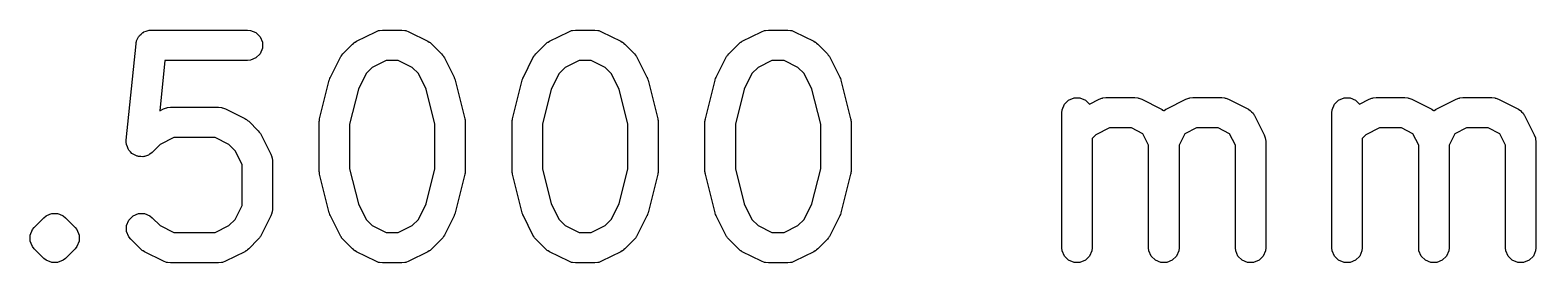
# Model space of a CAD drawing. Header units: inches. Extents: x -1 to 5.83, y -0.16 to 3.73.
# Drawn here: x 5.4576 to 5.7502, y 3.4762 to 3.5215 of the extents above; entities that cross this region are included whole.
import ezdxf

# ---------------------------------------------------------------- set-up
doc = ezdxf.new("R2010")
doc.units = ezdxf.units.IN
doc.header["$MEASUREMENT"] = 0
doc.layers.add('BLACK', color=250, linetype='CONTINUOUS')

msp = doc.modelspace()

# ---------------------------------------------------------------- linework, layer by layer
at = {"layer": 'BLACK', "linetype": 'CONTINUOUS'}
for p, q in [((5.47944, 3.52101), (5.47957, 3.52106)), ((5.47957, 3.52106), (5.47969, 3.52116)), ((5.47969, 3.52116), (5.4801, 3.52128)), ((5.4801, 3.52128), (5.4805, 3.52145)), ((5.4805, 3.52145), (5.48072, 3.52147)), ((5.48072, 3.52147), (5.48079, 3.52149)), ((5.48079, 3.52149), (5.48086, 3.52148)), ((5.48086, 3.52148), (5.48108, 3.5215)), ((5.48108, 3.5215), (5.49982, 3.5215)), ((5.49982, 3.5215), (5.5004, 3.52145)), ((5.5004, 3.52145), (5.50146, 3.52101)), ((5.521, 3.51932), (5.52475, 3.52119)), ((5.52475, 3.52119), (5.52529, 3.5214)), ((5.52529, 3.5214), (5.5254, 3.52141)), ((5.5254, 3.52141), (5.52549, 3.52145)), ((5.52549, 3.52145), (5.52607, 3.5215)), ((5.52607, 3.5215), (5.52982, 3.5215)), ((5.52982, 3.5215), (5.5304, 3.52145)), ((5.5304, 3.52145), (5.53049, 3.52141)), ((5.53049, 3.52141), (5.5306, 3.5214)), ((5.5306, 3.5214), (5.53114, 3.52119)), ((5.53114, 3.52119), (5.53489, 3.51932)), ((5.5585, 3.51932), (5.56225, 3.52119)), ((5.56225, 3.52119), (5.56279, 3.5214)), ((5.56279, 3.5214), (5.56289, 3.52141)), ((5.56289, 3.52141), (5.56299, 3.52145)), ((5.56299, 3.52145), (5.56357, 3.5215)), ((5.56357, 3.5215), (5.56732, 3.5215)), ((5.56732, 3.5215), (5.56789, 3.52145)), ((5.56789, 3.52145), (5.56799, 3.52141)), ((5.56799, 3.52141), (5.5681, 3.5214)), ((5.5681, 3.5214), (5.56864, 3.52119)), ((5.56864, 3.52119), (5.57239, 3.51932)), ((5.59599, 3.51932), (5.59974, 3.52119)), ((5.59974, 3.52119), (5.60028, 3.5214)), ((5.60028, 3.5214), (5.60039, 3.52141)), ((5.60039, 3.52141), (5.60049, 3.52145)), ((5.60049, 3.52145), (5.60106, 3.5215)), ((5.60106, 3.5215), (5.60481, 3.5215)), ((5.60481, 3.5215), (5.60539, 3.52145)), ((5.60539, 3.52145), (5.60548, 3.52141)), ((5.60548, 3.52141), (5.60559, 3.5214)), ((5.60559, 3.5214), (5.60613, 3.52119)), ((5.60613, 3.52119), (5.60988, 3.51932)), ((5.47626, 3.5001), (5.47814, 3.51884)), ((5.47814, 3.51884), (5.47818, 3.51905)), ((5.47818, 3.51913), (5.47821, 3.51919)), ((5.47818, 3.51905), (5.47818, 3.51913)), ((5.47821, 3.51919), (5.47825, 3.51941)), ((5.47825, 3.51941), (5.47846, 3.51979)), ((5.47846, 3.51979), (5.47862, 3.52019)), ((5.47862, 3.52019), (5.47873, 3.5203)), ((5.47873, 3.5203), (5.4788, 3.52043)), ((5.4788, 3.52043), (5.47913, 3.5207)), ((5.47913, 3.5207), (5.47944, 3.52101)), ((5.50146, 3.52101), (5.50228, 3.52019)), ((5.50228, 3.52019), (5.50272, 3.51913)), ((5.50272, 3.51913), (5.50272, 3.51797)), ((5.51836, 3.51689), (5.52023, 3.51876)), ((5.52023, 3.51876), (5.52046, 3.51895)), ((5.52046, 3.51895), (5.52051, 3.51901)), ((5.52051, 3.51901), (5.5206, 3.51906)), ((5.5206, 3.51906), (5.52068, 3.51913)), ((5.52068, 3.51913), (5.52075, 3.51916)), ((5.52075, 3.51916), (5.521, 3.51932)), ((5.53489, 3.51932), (5.53514, 3.51916)), ((5.53514, 3.51916), (5.53521, 3.51913)), ((5.53521, 3.51913), (5.53529, 3.51906)), ((5.53529, 3.51906), (5.53538, 3.51901)), ((5.53538, 3.51901), (5.53543, 3.51895)), ((5.53543, 3.51895), (5.53566, 3.51876)), ((5.53566, 3.51876), (5.53753, 3.51689)), ((5.55585, 3.51689), (5.55773, 3.51876)), ((5.55773, 3.51876), (5.55795, 3.51895)), ((5.55795, 3.51895), (5.55801, 3.51901)), ((5.55801, 3.51901), (5.55809, 3.51906)), ((5.55809, 3.51906), (5.55818, 3.51913)), ((5.55818, 3.51913), (5.55825, 3.51916)), ((5.55825, 3.51916), (5.5585, 3.51932)), ((5.57239, 3.51932), (5.57263, 3.51916)), ((5.57263, 3.51916), (5.57271, 3.51913)), ((5.57271, 3.51913), (5.57279, 3.51906)), ((5.57279, 3.51906), (5.57288, 3.51901)), ((5.57288, 3.51901), (5.57293, 3.51895)), ((5.57293, 3.51895), (5.57315, 3.51876)), ((5.57315, 3.51876), (5.57503, 3.51689)), ((5.59335, 3.51689), (5.59522, 3.51876)), ((5.59522, 3.51876), (5.59545, 3.51895)), ((5.59545, 3.51895), (5.5955, 3.51901)), ((5.5955, 3.51901), (5.59559, 3.51906)), ((5.59559, 3.51906), (5.59567, 3.51913)), ((5.59567, 3.51913), (5.59574, 3.51916)), ((5.59574, 3.51916), (5.59599, 3.51932)), ((5.60988, 3.51932), (5.61013, 3.51916)), ((5.61013, 3.51916), (5.6102, 3.51913)), ((5.6102, 3.51913), (5.61028, 3.51906)), ((5.61028, 3.51906), (5.61037, 3.51901)), ((5.61037, 3.51901), (5.61042, 3.51895)), ((5.61042, 3.51895), (5.61065, 3.51876)), ((5.61065, 3.51876), (5.61252, 3.51689)), ((5.48375, 3.5156), (5.48277, 3.50583)), ((5.49982, 3.5156), (5.48375, 3.5156)), ((5.5004, 3.51565), (5.49982, 3.5156)), ((5.50146, 3.5161), (5.5004, 3.51565)), ((5.50228, 3.51691), (5.50146, 3.5161)), ((5.50272, 3.51797), (5.50228, 3.51691)), ((5.51593, 3.51237), (5.51781, 3.51612)), ((5.51781, 3.51612), (5.51796, 3.51637)), ((5.51796, 3.51637), (5.51799, 3.51644)), ((5.51799, 3.51644), (5.51806, 3.51652)), ((5.51806, 3.51652), (5.51811, 3.51661)), ((5.51811, 3.51661), (5.51817, 3.51666)), ((5.51817, 3.51666), (5.51836, 3.51689)), ((5.52677, 3.5156), (5.52407, 3.51425)), ((5.52912, 3.5156), (5.52677, 3.5156)), ((5.53182, 3.51425), (5.52912, 3.5156)), ((5.53753, 3.51689), (5.53772, 3.51666)), ((5.53772, 3.51666), (5.53778, 3.51661)), ((5.53778, 3.51661), (5.53783, 3.51652)), ((5.53783, 3.51652), (5.5379, 3.51644)), ((5.5379, 3.51644), (5.53793, 3.51637)), ((5.53793, 3.51637), (5.53809, 3.51612)), ((5.53809, 3.51612), (5.53996, 3.51237)), ((5.55343, 3.51237), (5.5553, 3.51612)), ((5.5553, 3.51612), (5.55546, 3.51637)), ((5.55546, 3.51637), (5.55549, 3.51644)), ((5.55549, 3.51644), (5.55555, 3.51652)), ((5.55555, 3.51652), (5.55561, 3.51661)), ((5.55561, 3.51661), (5.55567, 3.51666)), ((5.55567, 3.51666), (5.55585, 3.51689)), ((5.56426, 3.5156), (5.56157, 3.51425)), ((5.56662, 3.5156), (5.56426, 3.5156)), ((5.56932, 3.51425), (5.56662, 3.5156)), ((5.57503, 3.51689), (5.57521, 3.51666)), ((5.57521, 3.51666), (5.57527, 3.51661)), ((5.57527, 3.51661), (5.57533, 3.51652)), ((5.57533, 3.51652), (5.57539, 3.51644)), ((5.57539, 3.51644), (5.57542, 3.51637)), ((5.57542, 3.51637), (5.57558, 3.51612)), ((5.57558, 3.51612), (5.57746, 3.51237)), ((5.59092, 3.51237), (5.5928, 3.51612)), ((5.5928, 3.51612), (5.59295, 3.51637)), ((5.59295, 3.51637), (5.59298, 3.51644)), ((5.59298, 3.51644), (5.59305, 3.51652)), ((5.59305, 3.51652), (5.5931, 3.51661)), ((5.5931, 3.51661), (5.59316, 3.51666)), ((5.59316, 3.51666), (5.59335, 3.51689)), ((5.60176, 3.5156), (5.59906, 3.51425)), ((5.60411, 3.5156), (5.60176, 3.5156)), ((5.60681, 3.51425), (5.60411, 3.5156)), ((5.61252, 3.51689), (5.61271, 3.51666)), ((5.61271, 3.51666), (5.61277, 3.51661)), ((5.61277, 3.51661), (5.61282, 3.51652)), ((5.61282, 3.51652), (5.61289, 3.51644)), ((5.61289, 3.51644), (5.61292, 3.51637)), ((5.61292, 3.51637), (5.61308, 3.51612)), ((5.61308, 3.51612), (5.61495, 3.51237)), ((5.51582, 3.51207), (5.5159, 3.51231)), ((5.5159, 3.51231), (5.51591, 3.51233)), ((5.51591, 3.51233), (5.51593, 3.51237)), ((5.52287, 3.51305), (5.52136, 3.51002)), ((5.52407, 3.51425), (5.52287, 3.51305)), ((5.53302, 3.51305), (5.53182, 3.51425)), ((5.53453, 3.51002), (5.53302, 3.51305)), ((5.53996, 3.51237), (5.53998, 3.51233)), ((5.53998, 3.51233), (5.53999, 3.51231)), ((5.53999, 3.51231), (5.54008, 3.51207)), ((5.55331, 3.51207), (5.5534, 3.51231)), ((5.5534, 3.51231), (5.55341, 3.51233)), ((5.55341, 3.51233), (5.55343, 3.51237)), ((5.56037, 3.51305), (5.55885, 3.51002)), ((5.56157, 3.51425), (5.56037, 3.51305)), ((5.57051, 3.51305), (5.56932, 3.51425)), ((5.57203, 3.51002), (5.57051, 3.51305)), ((5.57746, 3.51237), (5.57747, 3.51233)), ((5.57747, 3.51233), (5.57748, 3.51231)), ((5.57748, 3.51231), (5.57757, 3.51207)), ((5.59081, 3.51207), (5.59089, 3.51231)), ((5.59089, 3.51231), (5.5909, 3.51233)), ((5.5909, 3.51233), (5.59092, 3.51237)), ((5.59786, 3.51305), (5.59635, 3.51002)), ((5.59906, 3.51425), (5.59786, 3.51305)), ((5.60801, 3.51305), (5.60681, 3.51425)), ((5.60952, 3.51002), (5.60801, 3.51305)), ((5.61495, 3.51237), (5.61497, 3.51233)), ((5.61497, 3.51233), (5.61498, 3.51231)), ((5.61498, 3.51231), (5.61507, 3.51207)), ((5.51383, 3.50427), (5.51571, 3.51177)), ((5.51571, 3.51177), (5.51572, 3.51181)), ((5.51572, 3.51183), (5.51582, 3.51207)), ((5.51572, 3.51181), (5.51572, 3.51183)), ((5.52136, 3.51002), (5.51965, 3.50319)), ((5.53624, 3.50319), (5.53453, 3.51002)), ((5.54008, 3.51207), (5.54017, 3.51183)), ((5.54017, 3.51183), (5.54017, 3.51181)), ((5.54017, 3.51181), (5.54018, 3.51177)), ((5.54018, 3.51177), (5.54206, 3.50427)), ((5.55133, 3.50427), (5.5532, 3.51177)), ((5.5532, 3.51177), (5.55322, 3.51181)), ((5.55322, 3.51183), (5.55331, 3.51207)), ((5.55322, 3.51181), (5.55322, 3.51183)), ((5.55885, 3.51002), (5.55714, 3.50319)), ((5.57374, 3.50319), (5.57203, 3.51002)), ((5.57757, 3.51207), (5.57766, 3.51183)), ((5.57766, 3.51183), (5.57766, 3.51181)), ((5.57766, 3.51181), (5.57768, 3.51177)), ((5.57768, 3.51177), (5.57955, 3.50427)), ((5.58882, 3.50427), (5.5907, 3.51177)), ((5.5907, 3.51177), (5.59071, 3.51181)), ((5.59071, 3.51183), (5.59081, 3.51207)), ((5.59071, 3.51181), (5.59071, 3.51183)), ((5.59635, 3.51002), (5.59464, 3.50319)), ((5.61123, 3.50319), (5.60952, 3.51002)), ((5.61507, 3.51207), (5.61516, 3.51183)), ((5.61516, 3.51183), (5.61516, 3.51181)), ((5.61516, 3.51181), (5.61517, 3.51177)), ((5.61517, 3.51177), (5.61705, 3.50427)), ((5.48405, 3.5064), (5.48415, 3.50641)), ((5.48415, 3.50641), (5.48425, 3.50645)), ((5.48425, 3.50645), (5.48483, 3.50651)), ((5.48483, 3.50651), (5.4942, 3.50651)), ((5.4942, 3.50651), (5.49478, 3.50645)), ((5.49478, 3.50645), (5.49487, 3.50641)), ((5.49487, 3.50641), (5.49498, 3.5064)), ((5.65816, 3.506), (5.6586, 3.50707)), ((5.6586, 3.50707), (5.65941, 3.50788)), ((5.65941, 3.50788), (5.66048, 3.50832)), ((5.66048, 3.50832), (5.66163, 3.50832)), ((5.66163, 3.50832), (5.66269, 3.50788)), ((5.66269, 3.50788), (5.66346, 3.50712)), ((5.66346, 3.50712), (5.66536, 3.50807)), ((5.66536, 3.50807), (5.6659, 3.50827)), ((5.6659, 3.50827), (5.666, 3.50828)), ((5.666, 3.50828), (5.6661, 3.50832)), ((5.6661, 3.50832), (5.66668, 3.50838)), ((5.66668, 3.50838), (5.6723, 3.50838)), ((5.6723, 3.50838), (5.67288, 3.50832)), ((5.67288, 3.50832), (5.67298, 3.50828)), ((5.67298, 3.50828), (5.67308, 3.50827)), ((5.67308, 3.50827), (5.67362, 3.50807)), ((5.67362, 3.50807), (5.67737, 3.50619)), ((5.67848, 3.50619), (5.68223, 3.50807)), ((5.68223, 3.50807), (5.68277, 3.50827)), ((5.68277, 3.50827), (5.68288, 3.50828)), ((5.68288, 3.50828), (5.68297, 3.50832)), ((5.68297, 3.50832), (5.68355, 3.50838)), ((5.68355, 3.50838), (5.68918, 3.50838)), ((5.68918, 3.50838), (5.68975, 3.50832)), ((5.68975, 3.50832), (5.68985, 3.50828)), ((5.68985, 3.50828), (5.68995, 3.50827)), ((5.68995, 3.50827), (5.6905, 3.50807)), ((5.6905, 3.50807), (5.69425, 3.50619)), ((5.71065, 3.506), (5.71109, 3.50707)), ((5.71109, 3.50707), (5.71191, 3.50788)), ((5.71191, 3.50788), (5.71297, 3.50832)), ((5.71297, 3.50832), (5.71412, 3.50832)), ((5.71412, 3.50832), (5.71519, 3.50788)), ((5.71519, 3.50788), (5.71595, 3.50712)), ((5.71595, 3.50712), (5.71785, 3.50807)), ((5.71785, 3.50807), (5.71839, 3.50827)), ((5.71839, 3.50827), (5.7185, 3.50828)), ((5.7185, 3.50828), (5.7186, 3.50832)), ((5.7186, 3.50832), (5.71917, 3.50838)), ((5.71917, 3.50838), (5.7248, 3.50838)), ((5.7248, 3.50838), (5.72537, 3.50832)), ((5.72537, 3.50832), (5.72547, 3.50828)), ((5.72547, 3.50828), (5.72558, 3.50827)), ((5.72558, 3.50827), (5.72612, 3.50807)), ((5.72612, 3.50807), (5.72987, 3.50619)), ((5.73097, 3.50619), (5.73472, 3.50807)), ((5.73472, 3.50807), (5.73526, 3.50827)), ((5.73526, 3.50827), (5.73537, 3.50828)), ((5.73537, 3.50828), (5.73547, 3.50832)), ((5.73547, 3.50832), (5.73604, 3.50838)), ((5.73604, 3.50838), (5.74167, 3.50838)), ((5.74167, 3.50838), (5.74224, 3.50832)), ((5.74224, 3.50832), (5.74234, 3.50828)), ((5.74234, 3.50828), (5.74245, 3.50827)), ((5.74245, 3.50827), (5.74299, 3.50807)), ((5.74299, 3.50807), (5.74674, 3.50619)), ((5.48277, 3.50583), (5.48351, 3.50619)), ((5.48351, 3.50619), (5.48405, 3.5064)), ((5.49498, 3.5064), (5.49552, 3.50619)), ((5.49552, 3.50619), (5.49927, 3.50432)), ((5.49927, 3.50432), (5.49952, 3.50416)), ((5.49952, 3.50416), (5.49959, 3.50413)), ((5.49959, 3.50413), (5.49967, 3.50407)), ((5.49967, 3.50407), (5.49976, 3.50401)), ((5.49976, 3.50401), (5.49981, 3.50395)), ((5.49981, 3.50395), (5.50004, 3.50377)), ((5.50004, 3.50377), (5.50191, 3.50189)), ((5.51374, 3.50355), (5.51375, 3.50365)), ((5.51374, 3.49418), (5.51374, 3.50355)), ((5.51375, 3.5037), (5.51378, 3.50391)), ((5.51375, 3.50365), (5.51375, 3.5037)), ((5.51378, 3.50391), (5.5138, 3.50413)), ((5.5138, 3.50413), (5.51382, 3.50417)), ((5.51382, 3.50417), (5.51383, 3.50427)), ((5.54206, 3.50427), (5.54207, 3.50417)), ((5.54207, 3.50417), (5.54209, 3.50413)), ((5.54209, 3.50413), (5.54211, 3.50391)), ((5.54211, 3.50391), (5.54214, 3.5037)), ((5.54214, 3.5037), (5.54214, 3.50365)), ((5.54214, 3.50365), (5.54215, 3.50355)), ((5.54215, 3.50355), (5.54215, 3.49418)), ((5.55124, 3.5037), (5.55127, 3.50391)), ((5.55125, 3.50365), (5.55124, 3.5037)), ((5.55124, 3.50355), (5.55125, 3.50365)), ((5.55124, 3.49418), (5.55124, 3.50355)), ((5.55127, 3.50391), (5.5513, 3.50413)), ((5.5513, 3.50413), (5.55131, 3.50417)), ((5.55131, 3.50417), (5.55133, 3.50427)), ((5.57955, 3.50427), (5.57957, 3.50417)), ((5.57957, 3.50417), (5.57959, 3.50413)), ((5.57959, 3.50413), (5.57961, 3.50391)), ((5.57961, 3.50391), (5.57964, 3.5037)), ((5.57964, 3.5037), (5.57963, 3.50365)), ((5.57963, 3.50365), (5.57964, 3.50355)), ((5.57964, 3.50355), (5.57964, 3.49418)), ((5.58873, 3.50355), (5.58874, 3.50365)), ((5.58873, 3.49418), (5.58873, 3.50355)), ((5.58874, 3.5037), (5.58877, 3.50391)), ((5.58874, 3.50365), (5.58874, 3.5037)), ((5.58877, 3.50391), (5.58879, 3.50413)), ((5.58879, 3.50413), (5.58881, 3.50417)), ((5.58881, 3.50417), (5.58882, 3.50427)), ((5.61705, 3.50427), (5.61706, 3.50417)), ((5.61706, 3.50417), (5.61708, 3.50413)), ((5.61708, 3.50413), (5.6171, 3.50391)), ((5.6171, 3.50391), (5.61713, 3.5037)), ((5.61713, 3.5037), (5.61713, 3.50365)), ((5.61713, 3.50365), (5.61714, 3.50355)), ((5.61714, 3.50355), (5.61714, 3.49418)), ((5.6581, 3.50543), (5.65816, 3.506)), ((5.6581, 3.47918), (5.6581, 3.50543)), ((5.67737, 3.50619), (5.67747, 3.50613)), ((5.67747, 3.50613), (5.67751, 3.50612)), ((5.67751, 3.50612), (5.67757, 3.50607)), ((5.67757, 3.50607), (5.67786, 3.50589)), ((5.67786, 3.50589), (5.67793, 3.50581)), ((5.67793, 3.50581), (5.67799, 3.50589)), ((5.67799, 3.50589), (5.67828, 3.50607)), ((5.67828, 3.50607), (5.67834, 3.50612)), ((5.67834, 3.50612), (5.67838, 3.50613)), ((5.67838, 3.50613), (5.67848, 3.50619)), ((5.69425, 3.50619), (5.69434, 3.50613)), ((5.69434, 3.50613), (5.69439, 3.50612)), ((5.69439, 3.50612), (5.69444, 3.50607)), ((5.69444, 3.50607), (5.69473, 3.50589)), ((5.69473, 3.50589), (5.69498, 3.50561)), ((5.69498, 3.50561), (5.69526, 3.50536)), ((5.69526, 3.50536), (5.69544, 3.50507)), ((5.69544, 3.50507), (5.69549, 3.50501)), ((5.69549, 3.50501), (5.6955, 3.50497)), ((5.6955, 3.50497), (5.69557, 3.50487)), ((5.69557, 3.50487), (5.69744, 3.50112)), ((5.71059, 3.50543), (5.71065, 3.506)), ((5.71059, 3.47918), (5.71059, 3.50543)), ((5.72987, 3.50619), (5.72996, 3.50613)), ((5.72996, 3.50613), (5.73001, 3.50612)), ((5.73001, 3.50612), (5.73006, 3.50607)), ((5.73006, 3.50607), (5.73036, 3.50589)), ((5.73036, 3.50589), (5.73042, 3.50581)), ((5.73042, 3.50581), (5.73048, 3.50589)), ((5.73048, 3.50589), (5.73078, 3.50607)), ((5.73078, 3.50607), (5.73083, 3.50612)), ((5.73083, 3.50612), (5.73088, 3.50613)), ((5.73088, 3.50613), (5.73097, 3.50619)), ((5.74674, 3.50619), (5.74683, 3.50613)), ((5.74683, 3.50613), (5.74688, 3.50612)), ((5.74688, 3.50612), (5.74694, 3.50607)), ((5.74694, 3.50607), (5.74723, 3.50589)), ((5.74723, 3.50589), (5.74747, 3.50561)), ((5.74747, 3.50561), (5.74775, 3.50536)), ((5.74775, 3.50536), (5.74793, 3.50507)), ((5.74793, 3.50507), (5.74798, 3.50501)), ((5.74798, 3.50501), (5.748, 3.50497)), ((5.748, 3.50497), (5.74806, 3.50487)), ((5.74806, 3.50487), (5.74993, 3.50112)), ((5.48552, 3.5006), (5.48283, 3.49925)), ((5.4935, 3.5006), (5.48552, 3.5006)), ((5.4962, 3.49925), (5.4935, 3.5006)), ((5.50191, 3.50189), (5.5021, 3.50166)), ((5.5021, 3.50166), (5.50216, 3.50161)), ((5.50216, 3.50161), (5.50221, 3.50152)), ((5.50221, 3.50152), (5.50228, 3.50144)), ((5.50228, 3.50144), (5.50231, 3.50137)), ((5.50231, 3.50137), (5.50246, 3.50112)), ((5.50246, 3.50112), (5.50434, 3.49737)), ((5.51965, 3.50319), (5.51965, 3.49454)), ((5.53624, 3.49454), (5.53624, 3.50319)), ((5.55714, 3.50319), (5.55714, 3.49454)), ((5.57374, 3.49454), (5.57374, 3.50319)), ((5.59464, 3.50319), (5.59464, 3.49454)), ((5.61123, 3.49454), (5.61123, 3.50319)), ((5.66468, 3.50113), (5.66401, 3.50045)), ((5.66737, 3.50247), (5.66468, 3.50113)), ((5.67161, 3.50247), (5.66737, 3.50247)), ((5.67385, 3.50135), (5.67161, 3.50247)), ((5.67497, 3.49911), (5.67385, 3.50135)), ((5.682, 3.50135), (5.68088, 3.49911)), ((5.68425, 3.50247), (5.682, 3.50135)), ((5.68848, 3.50247), (5.68425, 3.50247)), ((5.69072, 3.50135), (5.68848, 3.50247)), ((5.69185, 3.49911), (5.69072, 3.50135)), ((5.69744, 3.50112), (5.69765, 3.50058)), ((5.69765, 3.50058), (5.69765, 3.50048)), ((5.71717, 3.50113), (5.7165, 3.50045)), ((5.71987, 3.50247), (5.71717, 3.50113)), ((5.7241, 3.50247), (5.71987, 3.50247)), ((5.72634, 3.50135), (5.7241, 3.50247)), ((5.72747, 3.49911), (5.72634, 3.50135)), ((5.7345, 3.50135), (5.73337, 3.49911)), ((5.73674, 3.50247), (5.7345, 3.50135)), ((5.74097, 3.50247), (5.73674, 3.50247)), ((5.74322, 3.50135), (5.74097, 3.50247)), ((5.74434, 3.49911), (5.74322, 3.50135)), ((5.74993, 3.50112), (5.75014, 3.50058)), ((5.75014, 3.50058), (5.75015, 3.50048)), ((5.47626, 3.49952), (5.47626, 3.5001)), ((5.47631, 3.49938), (5.47626, 3.49952)), ((5.47631, 3.49923), (5.47631, 3.49938)), ((5.47647, 3.49883), (5.47631, 3.49923)), ((5.4766, 3.49841), (5.47647, 3.49883)), ((5.47669, 3.4983), (5.4766, 3.49841)), ((5.47675, 3.49816), (5.47669, 3.4983)), ((5.47705, 3.49786), (5.47675, 3.49816)), ((5.47732, 3.49752), (5.47705, 3.49786)), ((5.48129, 3.49771), (5.48084, 3.49735)), ((5.48283, 3.49925), (5.48129, 3.49771)), ((5.4974, 3.49805), (5.4962, 3.49925)), ((5.49875, 3.49536), (5.4974, 3.49805)), ((5.66401, 3.50045), (5.66401, 3.47918)), ((5.67497, 3.47918), (5.67497, 3.49911)), ((5.68088, 3.49911), (5.68088, 3.47918)), ((5.69185, 3.47918), (5.69185, 3.49911)), ((5.69765, 3.50048), (5.6977, 3.50038)), ((5.6977, 3.50038), (5.69775, 3.4998)), ((5.69775, 3.4998), (5.69775, 3.47918)), ((5.7165, 3.50045), (5.7165, 3.47918)), ((5.72747, 3.47918), (5.72747, 3.49911)), ((5.73337, 3.49911), (5.73337, 3.47918)), ((5.74434, 3.47918), (5.74434, 3.49911)), ((5.75015, 3.50048), (5.75019, 3.50038)), ((5.75019, 3.50038), (5.75025, 3.4998)), ((5.75025, 3.4998), (5.75025, 3.47918)), ((5.47746, 3.49745), (5.47732, 3.49752)), ((5.47756, 3.49735), (5.47746, 3.49745)), ((5.47796, 3.49718), (5.47756, 3.49735)), ((5.47834, 3.49698), (5.47796, 3.49718)), ((5.47849, 3.49696), (5.47834, 3.49698)), ((5.47863, 3.49691), (5.47849, 3.49696)), ((5.47906, 3.49691), (5.47863, 3.49691)), ((5.47949, 3.49686), (5.47906, 3.49691)), ((5.47963, 3.49691), (5.47949, 3.49686)), ((5.47978, 3.49691), (5.47963, 3.49691)), ((5.48018, 3.49707), (5.47978, 3.49691)), ((5.48059, 3.4972), (5.48018, 3.49707)), ((5.4807, 3.49729), (5.48059, 3.4972)), ((5.48084, 3.49735), (5.4807, 3.49729)), ((5.49875, 3.48738), (5.49875, 3.49536)), ((5.50434, 3.49737), (5.50455, 3.49683)), ((5.50455, 3.49683), (5.50455, 3.49673)), ((5.50455, 3.49673), (5.50459, 3.49663)), ((5.50459, 3.49663), (5.50465, 3.49605)), ((5.50465, 3.49605), (5.50465, 3.48668)), ((5.51375, 3.49408), (5.51374, 3.49418)), ((5.51375, 3.49403), (5.51375, 3.49408)), ((5.51378, 3.49382), (5.51375, 3.49403)), ((5.5138, 3.4936), (5.51378, 3.49382)), ((5.51382, 3.49356), (5.5138, 3.4936)), ((5.51383, 3.49346), (5.51382, 3.49356)), ((5.51571, 3.48596), (5.51383, 3.49346)), ((5.51965, 3.49454), (5.52136, 3.48771)), ((5.53453, 3.48771), (5.53624, 3.49454)), ((5.54206, 3.49346), (5.54018, 3.48596)), ((5.54207, 3.49356), (5.54206, 3.49346)), ((5.54209, 3.4936), (5.54207, 3.49356)), ((5.54211, 3.49382), (5.54209, 3.4936)), ((5.54214, 3.49403), (5.54211, 3.49382)), ((5.54215, 3.49418), (5.54214, 3.49408)), ((5.54214, 3.49408), (5.54214, 3.49403)), ((5.55125, 3.49408), (5.55124, 3.49418)), ((5.55124, 3.49403), (5.55125, 3.49408)), ((5.55127, 3.49382), (5.55124, 3.49403)), ((5.5513, 3.4936), (5.55127, 3.49382)), ((5.55131, 3.49356), (5.5513, 3.4936)), ((5.55133, 3.49346), (5.55131, 3.49356)), ((5.5532, 3.48596), (5.55133, 3.49346)), ((5.55714, 3.49454), (5.55885, 3.48771)), ((5.57203, 3.48771), (5.57374, 3.49454)), ((5.57955, 3.49346), (5.57768, 3.48596)), ((5.57957, 3.49356), (5.57955, 3.49346)), ((5.57959, 3.4936), (5.57957, 3.49356)), ((5.57961, 3.49382), (5.57959, 3.4936)), ((5.57964, 3.49403), (5.57961, 3.49382)), ((5.57964, 3.49418), (5.57963, 3.49408)), ((5.57963, 3.49408), (5.57964, 3.49403)), ((5.58874, 3.49408), (5.58873, 3.49418)), ((5.58874, 3.49403), (5.58874, 3.49408)), ((5.58877, 3.49382), (5.58874, 3.49403)), ((5.58879, 3.4936), (5.58877, 3.49382)), ((5.58881, 3.49356), (5.58879, 3.4936)), ((5.58882, 3.49346), (5.58881, 3.49356)), ((5.5907, 3.48596), (5.58882, 3.49346)), ((5.59464, 3.49454), (5.59635, 3.48771)), ((5.60952, 3.48771), (5.61123, 3.49454)), ((5.61705, 3.49346), (5.61517, 3.48596)), ((5.61706, 3.49356), (5.61705, 3.49346)), ((5.61708, 3.4936), (5.61706, 3.49356)), ((5.6171, 3.49382), (5.61708, 3.4936)), ((5.61713, 3.49403), (5.6171, 3.49382)), ((5.61714, 3.49418), (5.61713, 3.49408)), ((5.61713, 3.49408), (5.61713, 3.49403)), ((5.4974, 3.48468), (5.49875, 3.48738)), ((5.50459, 3.4861), (5.50455, 3.48601)), ((5.50455, 3.48601), (5.50455, 3.4859)), ((5.50465, 3.48668), (5.50459, 3.4861)), ((5.51572, 3.48592), (5.51571, 3.48596)), ((5.51572, 3.4859), (5.51572, 3.48592)), ((5.52136, 3.48771), (5.52287, 3.48468)), ((5.53302, 3.48468), (5.53453, 3.48771)), ((5.54018, 3.48596), (5.54017, 3.48592)), ((5.54017, 3.48592), (5.54017, 3.4859)), ((5.55322, 3.48592), (5.5532, 3.48596)), ((5.55322, 3.4859), (5.55322, 3.48592)), ((5.55885, 3.48771), (5.56037, 3.48468)), ((5.57051, 3.48468), (5.57203, 3.48771)), ((5.57768, 3.48596), (5.57766, 3.48592)), ((5.57766, 3.48592), (5.57766, 3.4859)), ((5.59071, 3.48592), (5.5907, 3.48596)), ((5.59071, 3.4859), (5.59071, 3.48592)), ((5.59635, 3.48771), (5.59786, 3.48468)), ((5.60801, 3.48468), (5.60952, 3.48771)), ((5.61517, 3.48596), (5.61516, 3.48592)), ((5.61516, 3.48592), (5.61516, 3.4859)), ((5.458, 3.4827), (5.45837, 3.48314)), ((5.45837, 3.48314), (5.46024, 3.48502)), ((5.46024, 3.48502), (5.46069, 3.48539)), ((5.46069, 3.48539), (5.46141, 3.48568)), ((5.46069, 3.48539), (5.46069, 3.48539)), ((5.46141, 3.48568), (5.46175, 3.48583)), ((5.46175, 3.48583), (5.4629, 3.48583)), ((5.4629, 3.48583), (5.4629, 3.48583)), ((5.4629, 3.48583), (5.46325, 3.48568)), ((5.46325, 3.48568), (5.46397, 3.48539)), ((5.46397, 3.48539), (5.46397, 3.48539)), ((5.46397, 3.48539), (5.46442, 3.48502)), ((5.46442, 3.48502), (5.46629, 3.48314)), ((5.46629, 3.48314), (5.46666, 3.4827)), ((5.47631, 3.48351), (5.47675, 3.48457)), ((5.47631, 3.48235), (5.47631, 3.48351)), ((5.47675, 3.48457), (5.47756, 3.48539)), ((5.47756, 3.48539), (5.47863, 3.48583)), ((5.47863, 3.48583), (5.47978, 3.48583)), ((5.47978, 3.48583), (5.48084, 3.48539)), ((5.48084, 3.48539), (5.48129, 3.48502)), ((5.48129, 3.48502), (5.48283, 3.48348)), ((5.48283, 3.48348), (5.48552, 3.48213)), ((5.4935, 3.48213), (5.4962, 3.48348)), ((5.4962, 3.48348), (5.4974, 3.48468)), ((5.50434, 3.48536), (5.50246, 3.48161)), ((5.50455, 3.4859), (5.50434, 3.48536)), ((5.51582, 3.48566), (5.51572, 3.4859)), ((5.5159, 3.48542), (5.51582, 3.48566)), ((5.51591, 3.4854), (5.5159, 3.48542)), ((5.51593, 3.48536), (5.51591, 3.4854)), ((5.51781, 3.48161), (5.51593, 3.48536)), ((5.52287, 3.48468), (5.52407, 3.48348)), ((5.52407, 3.48348), (5.52677, 3.48213)), ((5.52912, 3.48213), (5.53182, 3.48348)), ((5.53182, 3.48348), (5.53302, 3.48468)), ((5.53996, 3.48536), (5.53809, 3.48161)), ((5.53998, 3.4854), (5.53996, 3.48536)), ((5.53999, 3.48542), (5.53998, 3.4854)), ((5.54008, 3.48566), (5.53999, 3.48542)), ((5.54017, 3.4859), (5.54008, 3.48566)), ((5.55331, 3.48566), (5.55322, 3.4859)), ((5.5534, 3.48542), (5.55331, 3.48566)), ((5.55341, 3.4854), (5.5534, 3.48542)), ((5.55343, 3.48536), (5.55341, 3.4854)), ((5.5553, 3.48161), (5.55343, 3.48536)), ((5.56037, 3.48468), (5.56157, 3.48348)), ((5.56157, 3.48348), (5.56426, 3.48213)), ((5.56662, 3.48213), (5.56932, 3.48348)), ((5.56932, 3.48348), (5.57051, 3.48468)), ((5.57746, 3.48536), (5.57558, 3.48161)), ((5.57747, 3.4854), (5.57746, 3.48536)), ((5.57748, 3.48542), (5.57747, 3.4854)), ((5.57757, 3.48566), (5.57748, 3.48542)), ((5.57766, 3.4859), (5.57757, 3.48566)), ((5.59081, 3.48566), (5.59071, 3.4859)), ((5.59089, 3.48542), (5.59081, 3.48566)), ((5.5909, 3.4854), (5.59089, 3.48542)), ((5.59092, 3.48536), (5.5909, 3.4854)), ((5.5928, 3.48161), (5.59092, 3.48536)), ((5.59786, 3.48468), (5.59906, 3.48348)), ((5.59906, 3.48348), (5.60176, 3.48213)), ((5.60411, 3.48213), (5.60681, 3.48348)), ((5.60681, 3.48348), (5.60801, 3.48468)), ((5.61495, 3.48536), (5.61308, 3.48161)), ((5.61497, 3.4854), (5.61495, 3.48536)), ((5.61498, 3.48542), (5.61497, 3.4854)), ((5.61507, 3.48566), (5.61498, 3.48542)), ((5.61516, 3.4859), (5.61507, 3.48566)), ((5.45756, 3.48163), (5.458, 3.4827)), ((5.45756, 3.48048), (5.45756, 3.48163)), ((5.45776, 3.48), (5.45756, 3.48048)), ((5.46666, 3.4827), (5.4671, 3.48164)), ((5.4671, 3.48048), (5.46666, 3.47941)), ((5.4671, 3.48164), (5.4671, 3.48163)), ((5.4671, 3.48163), (5.4671, 3.48048)), ((5.47675, 3.48129), (5.47631, 3.48235)), ((5.47711, 3.48084), (5.47675, 3.48129)), ((5.47899, 3.47897), (5.47711, 3.48084)), ((5.48552, 3.48213), (5.4935, 3.48213)), ((5.50191, 3.48084), (5.50004, 3.47897)), ((5.5021, 3.48107), (5.50191, 3.48084)), ((5.50216, 3.48112), (5.5021, 3.48107)), ((5.50221, 3.48121), (5.50216, 3.48112)), ((5.50228, 3.48129), (5.50221, 3.48121)), ((5.50231, 3.48136), (5.50228, 3.48129)), ((5.50246, 3.48161), (5.50231, 3.48136)), ((5.51796, 3.48136), (5.51781, 3.48161)), ((5.51799, 3.48129), (5.51796, 3.48136)), ((5.51806, 3.48121), (5.51799, 3.48129)), ((5.51811, 3.48112), (5.51806, 3.48121)), ((5.51817, 3.48107), (5.51811, 3.48112)), ((5.51836, 3.48084), (5.51817, 3.48107)), ((5.52023, 3.47897), (5.51836, 3.48084)), ((5.52677, 3.48213), (5.52912, 3.48213)), ((5.53753, 3.48084), (5.53566, 3.47897)), ((5.53772, 3.48107), (5.53753, 3.48084)), ((5.53778, 3.48112), (5.53772, 3.48107)), ((5.53783, 3.48121), (5.53778, 3.48112)), ((5.5379, 3.48129), (5.53783, 3.48121)), ((5.53793, 3.48136), (5.5379, 3.48129)), ((5.53809, 3.48161), (5.53793, 3.48136)), ((5.55546, 3.48136), (5.5553, 3.48161)), ((5.55549, 3.48129), (5.55546, 3.48136)), ((5.55555, 3.48121), (5.55549, 3.48129)), ((5.55561, 3.48112), (5.55555, 3.48121)), ((5.55567, 3.48107), (5.55561, 3.48112)), ((5.55585, 3.48084), (5.55567, 3.48107)), ((5.55773, 3.47897), (5.55585, 3.48084)), ((5.56426, 3.48213), (5.56662, 3.48213)), ((5.57503, 3.48084), (5.57315, 3.47897)), ((5.57521, 3.48107), (5.57503, 3.48084)), ((5.57527, 3.48112), (5.57521, 3.48107)), ((5.57533, 3.48121), (5.57527, 3.48112)), ((5.57539, 3.48129), (5.57533, 3.48121)), ((5.57542, 3.48136), (5.57539, 3.48129)), ((5.57558, 3.48161), (5.57542, 3.48136)), ((5.59295, 3.48136), (5.5928, 3.48161)), ((5.59298, 3.48129), (5.59295, 3.48136)), ((5.59305, 3.48121), (5.59298, 3.48129)), ((5.5931, 3.48112), (5.59305, 3.48121)), ((5.59316, 3.48107), (5.5931, 3.48112)), ((5.59335, 3.48084), (5.59316, 3.48107)), ((5.59522, 3.47897), (5.59335, 3.48084)), ((5.60176, 3.48213), (5.60411, 3.48213)), ((5.61252, 3.48084), (5.61065, 3.47897)), ((5.61271, 3.48107), (5.61252, 3.48084)), ((5.61277, 3.48112), (5.61271, 3.48107)), ((5.61282, 3.48121), (5.61277, 3.48112)), ((5.61289, 3.48129), (5.61282, 3.48121)), ((5.61292, 3.48136), (5.61289, 3.48129)), ((5.61308, 3.48161), (5.61292, 3.48136)), ((5.458, 3.47941), (5.45776, 3.48)), ((5.45837, 3.47897), (5.458, 3.47941)), ((5.46024, 3.47709), (5.45837, 3.47897)), ((5.46629, 3.47897), (5.46442, 3.47709)), ((5.46666, 3.47941), (5.46629, 3.47897)), ((5.47921, 3.47878), (5.47899, 3.47897)), ((5.47927, 3.47872), (5.47921, 3.47878)), ((5.47935, 3.47867), (5.47927, 3.47872)), ((5.47944, 3.4786), (5.47935, 3.47867)), ((5.47951, 3.47857), (5.47944, 3.4786)), ((5.47976, 3.47841), (5.47951, 3.47857)), ((5.48351, 3.47654), (5.47976, 3.47841)), ((5.49927, 3.47841), (5.49552, 3.47654)), ((5.49952, 3.47857), (5.49927, 3.47841)), ((5.49959, 3.4786), (5.49952, 3.47857)), ((5.49967, 3.47867), (5.49959, 3.4786)), ((5.49976, 3.47872), (5.49967, 3.47867)), ((5.49981, 3.47878), (5.49976, 3.47872)), ((5.50004, 3.47897), (5.49981, 3.47878)), ((5.52046, 3.47878), (5.52023, 3.47897)), ((5.52051, 3.47872), (5.52046, 3.47878)), ((5.5206, 3.47867), (5.52051, 3.47872)), ((5.52068, 3.4786), (5.5206, 3.47867)), ((5.52075, 3.47857), (5.52068, 3.4786)), ((5.521, 3.47841), (5.52075, 3.47857)), ((5.52475, 3.47654), (5.521, 3.47841)), ((5.53489, 3.47841), (5.53114, 3.47654)), ((5.53514, 3.47857), (5.53489, 3.47841)), ((5.53521, 3.4786), (5.53514, 3.47857)), ((5.53529, 3.47867), (5.53521, 3.4786)), ((5.53538, 3.47872), (5.53529, 3.47867)), ((5.53543, 3.47878), (5.53538, 3.47872)), ((5.53566, 3.47897), (5.53543, 3.47878)), ((5.55795, 3.47878), (5.55773, 3.47897)), ((5.55801, 3.47872), (5.55795, 3.47878)), ((5.55809, 3.47867), (5.55801, 3.47872)), ((5.55818, 3.4786), (5.55809, 3.47867)), ((5.55825, 3.47857), (5.55818, 3.4786)), ((5.5585, 3.47841), (5.55825, 3.47857)), ((5.56225, 3.47654), (5.5585, 3.47841)), ((5.57239, 3.47841), (5.56864, 3.47654)), ((5.57263, 3.47857), (5.57239, 3.47841)), ((5.57271, 3.4786), (5.57263, 3.47857)), ((5.57279, 3.47867), (5.57271, 3.4786)), ((5.57288, 3.47872), (5.57279, 3.47867)), ((5.57293, 3.47878), (5.57288, 3.47872)), ((5.57315, 3.47897), (5.57293, 3.47878)), ((5.59545, 3.47878), (5.59522, 3.47897)), ((5.5955, 3.47872), (5.59545, 3.47878)), ((5.59559, 3.47867), (5.5955, 3.47872)), ((5.59567, 3.4786), (5.59559, 3.47867)), ((5.59574, 3.47857), (5.59567, 3.4786)), ((5.59599, 3.47841), (5.59574, 3.47857)), ((5.59974, 3.47654), (5.59599, 3.47841)), ((5.60988, 3.47841), (5.60613, 3.47654)), ((5.61013, 3.47857), (5.60988, 3.47841)), ((5.6102, 3.4786), (5.61013, 3.47857)), ((5.61028, 3.47867), (5.6102, 3.4786)), ((5.61037, 3.47872), (5.61028, 3.47867)), ((5.61042, 3.47878), (5.61037, 3.47872)), ((5.61065, 3.47897), (5.61042, 3.47878)), ((5.65816, 3.4786), (5.6581, 3.47918)), ((5.6586, 3.47754), (5.65816, 3.4786)), ((5.65941, 3.47673), (5.6586, 3.47754)), ((5.66351, 3.47754), (5.66269, 3.47673)), ((5.66395, 3.4786), (5.66351, 3.47754)), ((5.66401, 3.47918), (5.66395, 3.4786)), ((5.67503, 3.4786), (5.67497, 3.47918)), ((5.67547, 3.47754), (5.67503, 3.4786)), ((5.67629, 3.47673), (5.67547, 3.47754)), ((5.68038, 3.47754), (5.67957, 3.47673)), ((5.68082, 3.4786), (5.68038, 3.47754)), ((5.68088, 3.47918), (5.68082, 3.4786)), ((5.6919, 3.4786), (5.69185, 3.47918)), ((5.69234, 3.47754), (5.6919, 3.4786)), ((5.69316, 3.47673), (5.69234, 3.47754)), ((5.69725, 3.47754), (5.69644, 3.47673)), ((5.6977, 3.4786), (5.69725, 3.47754)), ((5.69775, 3.47918), (5.6977, 3.4786)), ((5.71065, 3.4786), (5.71059, 3.47918)), ((5.71109, 3.47754), (5.71065, 3.4786)), ((5.71191, 3.47673), (5.71109, 3.47754)), ((5.716, 3.47754), (5.71519, 3.47673)), ((5.71644, 3.4786), (5.716, 3.47754)), ((5.7165, 3.47918), (5.71644, 3.4786)), ((5.72752, 3.4786), (5.72747, 3.47918)), ((5.72796, 3.47754), (5.72752, 3.4786)), ((5.72878, 3.47673), (5.72796, 3.47754)), ((5.73288, 3.47754), (5.73206, 3.47673)), ((5.73332, 3.4786), (5.73288, 3.47754)), ((5.73337, 3.47918), (5.73332, 3.4786)), ((5.7444, 3.4786), (5.74434, 3.47918)), ((5.74484, 3.47754), (5.7444, 3.4786)), ((5.74565, 3.47673), (5.74484, 3.47754)), ((5.74975, 3.47754), (5.74893, 3.47673)), ((5.75019, 3.4786), (5.74975, 3.47754)), ((5.75025, 3.47918), (5.75019, 3.4786)), ((5.46069, 3.47673), (5.46024, 3.47709)), ((5.46175, 3.47628), (5.46069, 3.47673)), ((5.4629, 3.47628), (5.46175, 3.47628)), ((5.46175, 3.47628), (5.46175, 3.47628)), ((5.46397, 3.47673), (5.4629, 3.47628)), ((5.4629, 3.47628), (5.4629, 3.47628)), ((5.46442, 3.47709), (5.46397, 3.47673)), ((5.48405, 3.47633), (5.48351, 3.47654)), ((5.48415, 3.47632), (5.48405, 3.47633)), ((5.48425, 3.47628), (5.48415, 3.47632)), ((5.48483, 3.47623), (5.48425, 3.47628)), ((5.4942, 3.47623), (5.48483, 3.47623)), ((5.49478, 3.47628), (5.4942, 3.47623)), ((5.49487, 3.47632), (5.49478, 3.47628)), ((5.49498, 3.47633), (5.49487, 3.47632)), ((5.49552, 3.47654), (5.49498, 3.47633)), ((5.52529, 3.47633), (5.52475, 3.47654)), ((5.5254, 3.47632), (5.52529, 3.47633)), ((5.52549, 3.47628), (5.5254, 3.47632)), ((5.52607, 3.47623), (5.52549, 3.47628)), ((5.52982, 3.47623), (5.52607, 3.47623)), ((5.5304, 3.47628), (5.52982, 3.47623)), ((5.53049, 3.47632), (5.5304, 3.47628)), ((5.5306, 3.47633), (5.53049, 3.47632)), ((5.53114, 3.47654), (5.5306, 3.47633)), ((5.56279, 3.47633), (5.56225, 3.47654)), ((5.56289, 3.47632), (5.56279, 3.47633)), ((5.56299, 3.47628), (5.56289, 3.47632)), ((5.56357, 3.47623), (5.56299, 3.47628)), ((5.56732, 3.47623), (5.56357, 3.47623)), ((5.56789, 3.47628), (5.56732, 3.47623)), ((5.56799, 3.47632), (5.56789, 3.47628)), ((5.5681, 3.47633), (5.56799, 3.47632)), ((5.56864, 3.47654), (5.5681, 3.47633)), ((5.60028, 3.47633), (5.59974, 3.47654)), ((5.60039, 3.47632), (5.60028, 3.47633)), ((5.60049, 3.47628), (5.60039, 3.47632)), ((5.60106, 3.47623), (5.60049, 3.47628)), ((5.60481, 3.47623), (5.60106, 3.47623)), ((5.60539, 3.47628), (5.60481, 3.47623)), ((5.60548, 3.47632), (5.60539, 3.47628)), ((5.60559, 3.47633), (5.60548, 3.47632)), ((5.60613, 3.47654), (5.60559, 3.47633)), ((5.66048, 3.47628), (5.65941, 3.47673)), ((5.66163, 3.47628), (5.66048, 3.47628)), ((5.66269, 3.47673), (5.66163, 3.47628)), ((5.67735, 3.47628), (5.67629, 3.47673)), ((5.6785, 3.47628), (5.67735, 3.47628)), ((5.67957, 3.47673), (5.6785, 3.47628)), ((5.69422, 3.47628), (5.69316, 3.47673)), ((5.69538, 3.47628), (5.69422, 3.47628)), ((5.69644, 3.47673), (5.69538, 3.47628)), ((5.71297, 3.47628), (5.71191, 3.47673)), ((5.71412, 3.47628), (5.71297, 3.47628)), ((5.71519, 3.47673), (5.71412, 3.47628)), ((5.72984, 3.47628), (5.72878, 3.47673)), ((5.731, 3.47628), (5.72984, 3.47628)), ((5.73206, 3.47673), (5.731, 3.47628)), ((5.74672, 3.47628), (5.74565, 3.47673)), ((5.74787, 3.47628), (5.74672, 3.47628)), ((5.74893, 3.47673), (5.74787, 3.47628))]:
    msp.add_line(p, q, dxfattribs=at)

doc.saveas('drawing.dxf')
